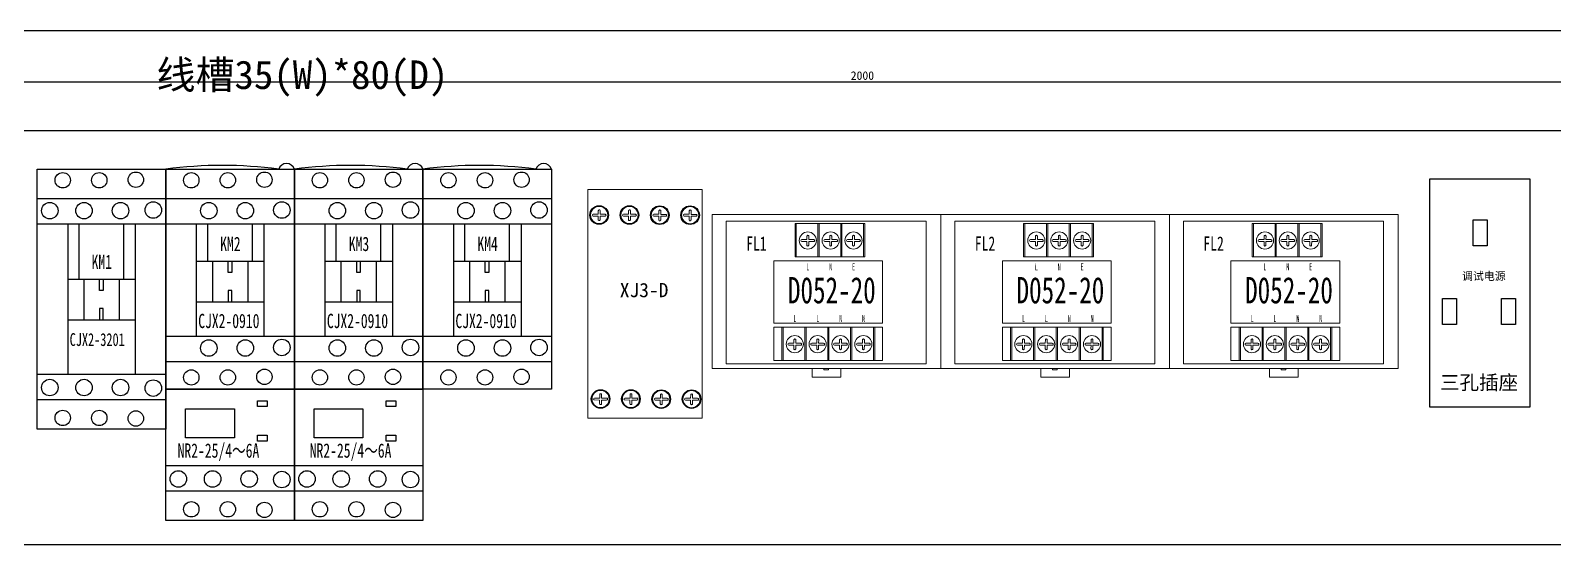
# Model space of a CAD drawing. Header units: millimetres. Extents: x -300 to 54435, y -106 to 60527.
# Drawn here: x 2653 to 3187, y 1572 to 1756 of the extents above; entities that cross this region are included whole.
import ezdxf

# ---------------------------------------------------------------- set-up
doc = ezdxf.new("R2010")
doc.units = ezdxf.units.MM
doc.layers.add('MISC', color=2, linetype='Continuous')
doc.layers.add('TEXT', color=2, linetype='Continuous')
doc.styles.add('ST', font='', dxfattribs={"width": 0.8, "height": 300})
doc.styles.get("Standard").update_dxf_attribs({"font": ''})
doc.styles.add('样式 0', font='')
doc.styles.get('ST').set_extended_font_data('SimSun')
doc.styles.get('Standard').set_extended_font_data('SimSun')
doc.styles.get('样式 0').set_extended_font_data('KaiTi_GB2312')
doc.dimstyles.new('ISO-25', dxfattribs={"dimtxt": 3, "dimasz": 2.5, "dimexe": 1.25, "dimexo": 0.625, "dimtad": 1, "dimtxsty": 'Standard', "dimcen": 2.5, "dimadec": 0, "dimazin": 0, "dimtfac": 1, "dimtmove": 0, "dimatfit": 3, "dimfxl": 1, "dimarcsym": 0})

# ---------------------------------------------------------------- blocks, each defined once
blk = doc.blocks.new('三孔插座')
for points in [[(864.36, 854.56), (899.36, 854.56), (899.36, 774.56), (864.36, 774.56)], [(879.53, 840.14), (884.37, 840.14), (884.37, 831), (879.53, 831)], [(868.77, 812.63), (873.61, 812.63), (873.61, 803.48), (868.77, 803.48)], [(889.43, 812.63), (894.27, 812.63), (894.27, 803.48), (889.43, 803.48)]]:
    blk.add_lwpolyline(points, close=True)
at = {"insert": (867.92, 785.7), "char_height": 5, "width": 35, "attachment_point": 1}
blk.add_mtext('{\\fSimSun|b0|i0|c134|p2;三孔插座}', dxfattribs=at)
blk = doc.blocks.new('*D83')
at = {"color": 0, "lineweight": -2, "transparency": 16777216}
for p, q in [((2011.13, 1738.94), (2011.13, 1736.81)), ((3877.74, 1738.94), (3877.74, 1736.81)), ((2013.63, 1738.06), (3875.24, 1738.06))]:
    blk.add_line(p, q, dxfattribs=at)
at = {"color": 0, "transparency": 16777216}
for points in [[(2013.63, 1738.48), (2013.63, 1737.64), (2011.13, 1738.06)], [(3875.24, 1738.48), (3875.24, 1737.64), (3877.74, 1738.06)]]:
    blk.add_solid(points, dxfattribs=at)
at = {"layer": 'Defpoints', "color": 0, "transparency": 16777216}
for p in [(2011.13, 1739.57), (3877.74, 1739.57), (3877.74, 1738.06)]:
    blk.add_point(p, dxfattribs=at)
at = {"color": 0, "transparency": 16777216, "insert": (2944.43, 1740.19), "char_height": 3, "attachment_point": 5}
blk.add_mtext('2000', dxfattribs=at)

msp = doc.modelspace()

# ---------------------------------------------------------------- linework, layer by layer
for p, q in [((2046.126, 1721.019), (3146.743, 1721.019)), ((3146.743, 1721.019), (3326.544, 1721.019)), ((2655.625, 1697.133), (2700.625, 1697.133)), ((2700.625, 1697.133), (2745.625, 1697.133)), ((2745.625, 1697.133), (2790.625, 1697.133)), ((2790.625, 1697.133), (2835.625, 1697.133)), ((2655.625, 1688.261), (2700.625, 1688.261)), ((2666.297, 1688.261), (2666.297, 1635.631)), ((2670.311, 1668.912), (2670.311, 1688.261)), ((2685.939, 1668.912), (2685.939, 1688.261)), ((2689.954, 1688.261), (2689.954, 1635.631)), ((2700.625, 1688.261), (2745.625, 1688.261)), ((2711.297, 1688.261), (2711.297, 1649.015)), ((2715.311, 1675.188), (2715.311, 1688.261)), ((2730.939, 1675.188), (2730.939, 1688.261)), ((2734.954, 1688.261), (2734.954, 1649.015)), ((2745.625, 1688.261), (2790.625, 1688.261)), ((2756.297, 1688.261), (2756.297, 1649.015)), ((2760.311, 1675.188), (2760.311, 1688.261)), ((2775.939, 1675.188), (2775.939, 1688.261)), ((2779.954, 1688.261), (2779.954, 1649.015)), ((2790.625, 1688.261), (2835.625, 1688.261)), ((2801.297, 1688.261), (2801.297, 1649.015)), ((2805.311, 1675.188), (2805.311, 1688.261)), ((2820.939, 1675.188), (2820.939, 1688.261)), ((2824.954, 1688.261), (2824.954, 1649.015)), ((2711.297, 1675.188), (2734.954, 1675.188)), ((2716.943, 1675.188), (2716.943, 1660.952)), ((2722.436, 1671.237), (2722.436, 1675.188)), ((2723.716, 1675.188), (2723.716, 1671.237)), ((2729.308, 1675.188), (2729.308, 1660.952)), ((2756.297, 1675.188), (2779.954, 1675.188)), ((2761.943, 1675.188), (2761.943, 1660.952)), ((2767.436, 1671.237), (2767.436, 1675.188)), ((2768.716, 1675.188), (2768.716, 1671.237)), ((2774.308, 1675.188), (2774.308, 1660.952)), ((2801.297, 1675.188), (2824.954, 1675.188)), ((2806.943, 1675.188), (2806.943, 1660.952)), ((2812.436, 1671.237), (2812.436, 1675.188)), ((2813.716, 1675.188), (2813.716, 1671.237)), ((2819.308, 1675.188), (2819.308, 1660.952)), ((2723.716, 1671.237), (2722.436, 1671.237)), ((2768.716, 1671.237), (2767.436, 1671.237)), ((2813.716, 1671.237), (2812.436, 1671.237)), ((2666.297, 1668.912), (2689.954, 1668.912)), ((2671.943, 1668.912), (2671.943, 1654.676)), ((2677.436, 1664.961), (2677.436, 1668.912)), ((2678.716, 1664.961), (2677.436, 1664.961)), ((2678.716, 1668.912), (2678.716, 1664.961)), ((2684.308, 1668.912), (2684.308, 1654.676)), ((2723.716, 1664.903), (2722.436, 1664.903)), ((2722.436, 1664.903), (2722.436, 1660.952)), ((2723.716, 1660.952), (2723.716, 1664.903)), ((2768.716, 1664.903), (2767.436, 1664.903)), ((2767.436, 1664.903), (2767.436, 1660.952)), ((2768.716, 1660.952), (2768.716, 1664.903)), ((2813.716, 1664.903), (2812.436, 1664.903)), ((2812.436, 1664.903), (2812.436, 1660.952)), ((2813.716, 1660.952), (2813.716, 1664.903)), ((2711.297, 1660.952), (2734.954, 1660.952)), ((2756.297, 1660.952), (2779.954, 1660.952)), ((2801.297, 1660.952), (2824.954, 1660.952)), ((2666.297, 1654.676), (2689.954, 1654.676)), ((2678.716, 1658.627), (2677.436, 1658.627)), ((2677.436, 1658.627), (2677.436, 1654.676)), ((2678.716, 1654.676), (2678.716, 1658.627)), ((2700.625, 1649.015), (2745.625, 1649.015)), ((2745.625, 1649.015), (2790.625, 1649.015)), ((2790.625, 1649.015), (2835.625, 1649.015)), ((2700.625, 1640.144), (2745.625, 1640.144)), ((2745.625, 1640.144), (2790.625, 1640.144)), ((2790.625, 1640.144), (2835.625, 1640.144)), ((2655.625, 1635.631), (2700.625, 1635.631)), ((2655.625, 1626.759), (2700.625, 1626.759)), ((2700.625, 1603.631), (2745.625, 1603.631)), ((2745.625, 1603.631), (2790.625, 1603.631)), ((2700.625, 1594.759), (2745.625, 1594.759)), ((2745.625, 1594.759), (2790.625, 1594.759)), ((2046.126, 1576.019), (3146.743, 1576.019)), ((3146.743, 1576.019), (3326.544, 1576.019))]:
    msp.add_line(p, q)
at = {"lineweight": 0}
for p, q in [((2891.886, 1637.597), (2931.886, 1637.597)), ((2936.886, 1637.597), (2926.886, 1637.597)), ((2931.886, 1637.597), (2936.886, 1637.597)), ((2971.886, 1637.597), (3011.886, 1637.597)), ((3016.886, 1637.597), (3006.886, 1637.597)), ((3011.886, 1637.597), (3016.886, 1637.597)), ((3051.886, 1637.597), (3091.886, 1637.597)), ((3096.886, 1637.597), (3086.886, 1637.597)), ((3091.886, 1637.597), (3096.886, 1637.597))]:
    msp.add_line(p, q, dxfattribs=at)
msp.add_lwpolyline([(3146.743, 1296.019), (2011.126, 1296.019), (2011.126, 1756.019), (3347.927, 1756.019)])
for points in [[(2655.625, 1707.446), (2700.625, 1707.446), (2700.625, 1616.446), (2655.625, 1616.446)], [(2700.625, 1707.446), (2745.625, 1707.446), (2745.625, 1630.446), (2700.625, 1630.446)], [(2745.625, 1707.446), (2790.625, 1707.446), (2790.625, 1630.446), (2745.625, 1630.446)], [(2790.625, 1707.446), (2835.625, 1707.446), (2835.625, 1630.446), (2790.625, 1630.446)], [(2700.625, 1630.446), (2745.625, 1630.446), (2745.625, 1584.446), (2700.625, 1584.446)], [(2745.625, 1630.446), (2790.625, 1630.446), (2790.625, 1584.446), (2745.625, 1584.446)], [(2707.553, 1623.466), (2724.638, 1623.466), (2724.638, 1613.354), (2707.553, 1613.354)], [(2732.785, 1626.354), (2736.118, 1626.354), (2736.118, 1624.291), (2732.785, 1624.291)], [(2752.553, 1623.466), (2769.638, 1623.466), (2769.638, 1613.354), (2752.553, 1613.354)], [(2777.785, 1626.354), (2781.118, 1626.354), (2781.118, 1624.291), (2777.785, 1624.291)], [(2732.785, 1614.292), (2736.118, 1614.292), (2736.118, 1612.229), (2732.785, 1612.229)], [(2777.785, 1614.292), (2781.118, 1614.292), (2781.118, 1612.229), (2777.785, 1612.229)]]:
    msp.add_lwpolyline(points, close=True)
for points in [[(2848.341, 1700.28), (2888.341, 1700.28), (2888.341, 1620.28), (2848.341, 1620.28)], [(2891.886, 1691.597), (2971.886, 1691.597), (2971.886, 1637.597), (2891.886, 1637.597)], [(2971.886, 1691.597), (3051.886, 1691.597), (3051.886, 1637.597), (2971.886, 1637.597)], [(3051.886, 1691.597), (3131.886, 1691.597), (3131.886, 1637.597), (3051.886, 1637.597)], [(2896.782, 1689.212), (2966.748, 1689.212), (2966.748, 1639.243), (2896.782, 1639.243)], [(2920.841, 1676.768), (2945.279, 1676.768), (2945.279, 1688.44), (2920.841, 1688.44)], [(2920.841, 1688.44), (2921.279, 1688.44), (2921.279, 1676.768), (2920.841, 1676.768)], [(2928.841, 1688.44), (2929.279, 1688.44), (2929.279, 1676.768), (2928.841, 1676.768)], [(2936.841, 1688.44), (2937.279, 1688.44), (2937.279, 1676.768), (2936.841, 1676.768)], [(2944.841, 1688.44), (2945.279, 1688.44), (2945.279, 1676.768), (2944.841, 1676.768)], [(2976.782, 1689.212), (3046.748, 1689.212), (3046.748, 1639.243), (2976.782, 1639.243)], [(3000.841, 1676.768), (3025.279, 1676.768), (3025.279, 1688.44), (3000.841, 1688.44)], [(3000.841, 1688.44), (3001.279, 1688.44), (3001.279, 1676.768), (3000.841, 1676.768)], [(3008.841, 1688.44), (3009.279, 1688.44), (3009.279, 1676.768), (3008.841, 1676.768)], [(3016.841, 1688.44), (3017.279, 1688.44), (3017.279, 1676.768), (3016.841, 1676.768)], [(3024.841, 1688.44), (3025.279, 1688.44), (3025.279, 1676.768), (3024.841, 1676.768)], [(3056.782, 1689.212), (3126.748, 1689.212), (3126.748, 1639.243), (3056.782, 1639.243)], [(3080.841, 1676.768), (3105.279, 1676.768), (3105.279, 1688.44), (3080.841, 1688.44)], [(3080.841, 1688.44), (3081.279, 1688.44), (3081.279, 1676.768), (3080.841, 1676.768)], [(3088.841, 1688.44), (3089.279, 1688.44), (3089.279, 1676.768), (3088.841, 1676.768)], [(3096.841, 1688.44), (3097.279, 1688.44), (3097.279, 1676.768), (3096.841, 1676.768)], [(3104.841, 1688.44), (3105.279, 1688.44), (3105.279, 1676.768), (3104.841, 1676.768)], [(2951.51, 1653.549), (2913.4, 1653.549), (2913.4, 1675.305), (2951.51, 1675.305)], [(3031.51, 1653.549), (2993.4, 1653.549), (2993.4, 1675.305), (3031.51, 1675.305)], [(3111.51, 1653.549), (3073.4, 1653.549), (3073.4, 1675.305), (3111.51, 1675.305)], [(2913.4, 1652.138), (2951.51, 1652.138), (2951.51, 1640.466), (2913.4, 1640.466)], [(2916.284, 1652.138), (2916.722, 1652.138), (2916.722, 1640.466), (2916.284, 1640.466)], [(2924.284, 1652.138), (2924.722, 1652.138), (2924.722, 1640.466), (2924.284, 1640.466)], [(2932.284, 1652.138), (2932.722, 1652.138), (2932.722, 1640.466), (2932.284, 1640.466)], [(2940.284, 1652.138), (2940.722, 1652.138), (2940.722, 1640.466), (2940.284, 1640.466)], [(2948.284, 1652.138), (2948.722, 1652.138), (2948.722, 1640.466), (2948.284, 1640.466)], [(2993.4, 1652.138), (3031.51, 1652.138), (3031.51, 1640.466), (2993.4, 1640.466)], [(2996.284, 1652.138), (2996.722, 1652.138), (2996.722, 1640.466), (2996.284, 1640.466)], [(3004.284, 1652.138), (3004.722, 1652.138), (3004.722, 1640.466), (3004.284, 1640.466)], [(3012.284, 1652.138), (3012.722, 1652.138), (3012.722, 1640.466), (3012.284, 1640.466)], [(3020.284, 1652.138), (3020.722, 1652.138), (3020.722, 1640.466), (3020.284, 1640.466)], [(3028.284, 1652.138), (3028.722, 1652.138), (3028.722, 1640.466), (3028.284, 1640.466)], [(3073.4, 1652.138), (3111.51, 1652.138), (3111.51, 1640.466), (3073.4, 1640.466)], [(3076.284, 1652.138), (3076.722, 1652.138), (3076.722, 1640.466), (3076.284, 1640.466)], [(3084.284, 1652.138), (3084.722, 1652.138), (3084.722, 1640.466), (3084.284, 1640.466)], [(3092.284, 1652.138), (3092.722, 1652.138), (3092.722, 1640.466), (3092.284, 1640.466)], [(3100.284, 1652.138), (3100.722, 1652.138), (3100.722, 1640.466), (3100.284, 1640.466)], [(3108.284, 1652.138), (3108.722, 1652.138), (3108.722, 1640.466), (3108.284, 1640.466)], [(2926.886, 1637.597), (2936.886, 1637.597), (2936.886, 1634.597), (2926.886, 1634.597)], [(2930.973, 1637.597), (2932.588, 1637.597), (2932.588, 1637.163), (2930.973, 1637.163)], [(2931.886, 1637.597), (2933.596, 1637.597), (2933.596, 1637.597), (2931.886, 1637.597)], [(3006.886, 1637.597), (3016.886, 1637.597), (3016.886, 1634.597), (3006.886, 1634.597)], [(3010.973, 1637.597), (3012.588, 1637.597), (3012.588, 1637.163), (3010.973, 1637.163)], [(3011.886, 1637.597), (3013.596, 1637.597), (3013.596, 1637.597), (3011.886, 1637.597)], [(3086.886, 1637.597), (3096.886, 1637.597), (3096.886, 1634.597), (3086.886, 1634.597)], [(3090.973, 1637.597), (3092.588, 1637.597), (3092.588, 1637.163), (3090.973, 1637.163)], [(3091.886, 1637.597), (3093.596, 1637.597), (3093.596, 1637.597), (3091.886, 1637.597)]]:
    msp.add_lwpolyline(points, close=True, dxfattribs=at)
for points in [[(2850.205, 1691.029), (2851.974, 1691.016)], [(2851.979, 1691.685), (2850.21, 1691.697)], [(2851.974, 1691.016), (2851.964, 1689.753)], [(2851.992, 1692.871), (2851.988, 1692.871), (2851.979, 1691.685)], [(2852.632, 1689.748), (2852.636, 1689.748), (2852.645, 1691.011)], [(2852.645, 1691.011), (2854.386, 1690.998), (2854.386, 1691.002)], [(2852.65, 1691.681), (2852.659, 1692.865)], [(2854.391, 1691.669), (2852.65, 1691.681)], [(2860.82, 1691.029), (2862.588, 1691.016)], [(2862.593, 1691.685), (2860.825, 1691.697)], [(2862.588, 1691.016), (2862.578, 1689.753)], [(2862.606, 1692.871), (2862.602, 1692.871), (2862.593, 1691.685)], [(2863.246, 1689.748), (2863.25, 1689.748), (2863.26, 1691.011)], [(2863.26, 1691.011), (2865, 1690.998), (2865, 1691.002)], [(2863.265, 1691.681), (2863.274, 1692.865)], [(2865.005, 1691.669), (2863.265, 1691.681)], [(2871.433, 1690.979), (2873.202, 1690.965)], [(2873.207, 1691.635), (2871.439, 1691.646)], [(2873.202, 1690.965), (2873.192, 1689.702)], [(2873.22, 1692.82), (2873.216, 1692.82), (2873.207, 1691.635)], [(2873.86, 1689.697), (2873.864, 1689.697), (2873.874, 1690.96)], [(2873.874, 1690.96), (2875.614, 1690.947), (2875.614, 1690.951)], [(2873.879, 1691.63), (2873.888, 1692.815)], [(2875.619, 1691.618), (2873.879, 1691.63)], [(2882.048, 1690.979), (2883.816, 1690.965)], [(2883.821, 1691.635), (2882.053, 1691.646)], [(2883.816, 1690.965), (2883.807, 1689.702)], [(2883.834, 1692.82), (2883.83, 1692.82), (2883.821, 1691.635)], [(2884.474, 1689.697), (2884.478, 1689.697), (2884.488, 1690.96)], [(2884.488, 1690.96), (2886.228, 1690.947), (2886.229, 1690.951)], [(2884.493, 1691.63), (2884.502, 1692.815)], [(2886.234, 1691.618), (2884.493, 1691.63)], [(2923.227, 1682.124), (2924.995, 1682.111)], [(2925, 1682.78), (2923.232, 1682.792)], [(2924.995, 1682.111), (2924.985, 1680.848)], [(2925.013, 1683.965), (2925.009, 1683.965), (2925, 1682.78)], [(2925.653, 1680.843), (2925.657, 1680.843), (2925.667, 1682.105)], [(2925.667, 1682.105), (2927.407, 1682.092), (2927.407, 1682.096)], [(2925.672, 1682.775), (2925.681, 1683.96)], [(2927.412, 1682.764), (2925.672, 1682.775)], [(2931.227, 1682.124), (2932.995, 1682.111)], [(2933, 1682.78), (2931.232, 1682.792)], [(2932.995, 1682.111), (2932.985, 1680.848)], [(2933.013, 1683.965), (2933.009, 1683.965), (2933, 1682.78)], [(2933.653, 1680.843), (2933.657, 1680.843), (2933.667, 1682.105)], [(2933.667, 1682.105), (2935.407, 1682.092), (2935.407, 1682.096)], [(2933.672, 1682.775), (2933.681, 1683.96)], [(2935.412, 1682.764), (2933.672, 1682.775)], [(2939.227, 1682.124), (2940.995, 1682.111)], [(2941, 1682.78), (2939.232, 1682.792)], [(2940.995, 1682.111), (2940.985, 1680.848)], [(2941.013, 1683.965), (2941.009, 1683.965), (2941, 1682.78)], [(2941.653, 1680.843), (2941.657, 1680.843), (2941.667, 1682.105)], [(2941.667, 1682.105), (2943.407, 1682.092), (2943.407, 1682.096)], [(2941.672, 1682.775), (2941.681, 1683.96)], [(2943.412, 1682.764), (2941.672, 1682.775)], [(3003.227, 1682.124), (3004.995, 1682.111)], [(3005, 1682.78), (3003.232, 1682.792)], [(3004.995, 1682.111), (3004.985, 1680.848)], [(3005.013, 1683.965), (3005.009, 1683.965), (3005, 1682.78)], [(3005.653, 1680.843), (3005.657, 1680.843), (3005.667, 1682.105)], [(3005.667, 1682.105), (3007.407, 1682.092), (3007.407, 1682.096)], [(3005.672, 1682.775), (3005.681, 1683.96)], [(3007.412, 1682.764), (3005.672, 1682.775)], [(3011.227, 1682.124), (3012.995, 1682.111)], [(3013, 1682.78), (3011.232, 1682.792)], [(3012.995, 1682.111), (3012.985, 1680.848)], [(3013.013, 1683.965), (3013.009, 1683.965), (3013, 1682.78)], [(3013.653, 1680.843), (3013.657, 1680.843), (3013.667, 1682.105)], [(3013.667, 1682.105), (3015.407, 1682.092), (3015.407, 1682.096)], [(3013.672, 1682.775), (3013.681, 1683.96)], [(3015.412, 1682.764), (3013.672, 1682.775)], [(3019.227, 1682.124), (3020.995, 1682.111)], [(3021, 1682.78), (3019.232, 1682.792)], [(3020.995, 1682.111), (3020.985, 1680.848)], [(3021.013, 1683.965), (3021.009, 1683.965), (3021, 1682.78)], [(3021.653, 1680.843), (3021.657, 1680.843), (3021.667, 1682.105)], [(3021.667, 1682.105), (3023.407, 1682.092), (3023.407, 1682.096)], [(3021.672, 1682.775), (3021.681, 1683.96)], [(3023.412, 1682.764), (3021.672, 1682.775)], [(3083.227, 1682.124), (3084.995, 1682.111)], [(3085, 1682.78), (3083.232, 1682.792)], [(3084.995, 1682.111), (3084.985, 1680.848)], [(3085.013, 1683.965), (3085.009, 1683.965), (3085, 1682.78)], [(3085.653, 1680.843), (3085.657, 1680.843), (3085.667, 1682.105)], [(3085.667, 1682.105), (3087.407, 1682.092), (3087.407, 1682.096)], [(3085.672, 1682.775), (3085.681, 1683.96)], [(3087.412, 1682.764), (3085.672, 1682.775)], [(3091.227, 1682.124), (3092.995, 1682.111)], [(3093, 1682.78), (3091.232, 1682.792)], [(3092.995, 1682.111), (3092.985, 1680.848)], [(3093.013, 1683.965), (3093.009, 1683.965), (3093, 1682.78)], [(3093.653, 1680.843), (3093.657, 1680.843), (3093.667, 1682.105)], [(3093.667, 1682.105), (3095.407, 1682.092), (3095.407, 1682.096)], [(3093.672, 1682.775), (3093.681, 1683.96)], [(3095.412, 1682.764), (3093.672, 1682.775)], [(3099.227, 1682.124), (3100.995, 1682.111)], [(3101, 1682.78), (3099.232, 1682.792)], [(3100.995, 1682.111), (3100.985, 1680.848)], [(3101.013, 1683.965), (3101.009, 1683.965), (3101, 1682.78)], [(3101.653, 1680.843), (3101.657, 1680.843), (3101.667, 1682.105)], [(3101.667, 1682.105), (3103.407, 1682.092), (3103.407, 1682.096)], [(3101.672, 1682.775), (3101.681, 1683.96)], [(3103.412, 1682.764), (3101.672, 1682.775)], [(2918.669, 1645.822), (2920.437, 1645.808)], [(2920.442, 1646.478), (2918.674, 1646.49)], [(2920.437, 1645.808), (2920.428, 1644.546)], [(2920.455, 1647.663), (2920.451, 1647.663), (2920.442, 1646.478)], [(2921.095, 1644.54), (2921.099, 1644.54), (2921.109, 1645.803)], [(2921.109, 1645.803), (2922.85, 1645.79), (2922.85, 1645.794)], [(2921.114, 1646.473), (2921.123, 1647.658)], [(2922.855, 1646.462), (2921.114, 1646.473)], [(2926.669, 1645.822), (2928.437, 1645.808)], [(2928.442, 1646.478), (2926.674, 1646.49)], [(2928.437, 1645.808), (2928.428, 1644.546)], [(2928.455, 1647.663), (2928.451, 1647.663), (2928.442, 1646.478)], [(2929.095, 1644.54), (2929.099, 1644.54), (2929.109, 1645.803)], [(2929.109, 1645.803), (2930.85, 1645.79), (2930.85, 1645.794)], [(2929.114, 1646.473), (2929.123, 1647.658)], [(2930.855, 1646.462), (2929.114, 1646.473)], [(2934.669, 1645.822), (2936.437, 1645.808)], [(2936.442, 1646.478), (2934.674, 1646.49)], [(2936.437, 1645.808), (2936.428, 1644.546)], [(2936.455, 1647.663), (2936.451, 1647.663), (2936.442, 1646.478)], [(2937.095, 1644.54), (2937.099, 1644.54), (2937.109, 1645.803)], [(2937.109, 1645.803), (2938.85, 1645.79), (2938.85, 1645.794)], [(2937.114, 1646.473), (2937.123, 1647.658)], [(2938.855, 1646.462), (2937.114, 1646.473)], [(2942.669, 1645.822), (2944.437, 1645.808)], [(2944.442, 1646.478), (2942.674, 1646.49)], [(2944.437, 1645.808), (2944.428, 1644.546)], [(2944.455, 1647.663), (2944.451, 1647.663), (2944.442, 1646.478)], [(2945.095, 1644.54), (2945.099, 1644.54), (2945.109, 1645.803)], [(2945.109, 1645.803), (2946.85, 1645.79), (2946.85, 1645.794)], [(2945.114, 1646.473), (2945.123, 1647.658)], [(2946.855, 1646.462), (2945.114, 1646.473)], [(2998.669, 1645.822), (3000.437, 1645.808)], [(3000.442, 1646.478), (2998.674, 1646.49)], [(3000.437, 1645.808), (3000.428, 1644.546)], [(3000.455, 1647.663), (3000.451, 1647.663), (3000.442, 1646.478)], [(3001.095, 1644.54), (3001.099, 1644.54), (3001.109, 1645.803)], [(3001.109, 1645.803), (3002.85, 1645.79), (3002.85, 1645.794)], [(3001.114, 1646.473), (3001.123, 1647.658)], [(3002.855, 1646.462), (3001.114, 1646.473)], [(3006.669, 1645.822), (3008.437, 1645.808)], [(3008.442, 1646.478), (3006.674, 1646.49)], [(3008.437, 1645.808), (3008.428, 1644.546)], [(3008.455, 1647.663), (3008.451, 1647.663), (3008.442, 1646.478)], [(3009.095, 1644.54), (3009.099, 1644.54), (3009.109, 1645.803)], [(3009.109, 1645.803), (3010.85, 1645.79), (3010.85, 1645.794)], [(3009.114, 1646.473), (3009.123, 1647.658)], [(3010.855, 1646.462), (3009.114, 1646.473)], [(3014.669, 1645.822), (3016.437, 1645.808)], [(3016.442, 1646.478), (3014.674, 1646.49)], [(3016.437, 1645.808), (3016.428, 1644.546)], [(3016.455, 1647.663), (3016.451, 1647.663), (3016.442, 1646.478)], [(3017.095, 1644.54), (3017.099, 1644.54), (3017.109, 1645.803)], [(3017.109, 1645.803), (3018.85, 1645.79), (3018.85, 1645.794)], [(3017.114, 1646.473), (3017.123, 1647.658)], [(3018.855, 1646.462), (3017.114, 1646.473)], [(3022.669, 1645.822), (3024.437, 1645.808)], [(3024.442, 1646.478), (3022.674, 1646.49)], [(3024.437, 1645.808), (3024.428, 1644.546)], [(3024.455, 1647.663), (3024.451, 1647.663), (3024.442, 1646.478)], [(3025.095, 1644.54), (3025.099, 1644.54), (3025.109, 1645.803)], [(3025.109, 1645.803), (3026.85, 1645.79), (3026.85, 1645.794)], [(3025.114, 1646.473), (3025.123, 1647.658)], [(3026.855, 1646.462), (3025.114, 1646.473)], [(3078.669, 1645.822), (3080.437, 1645.808)], [(3080.442, 1646.478), (3078.674, 1646.49)], [(3080.437, 1645.808), (3080.428, 1644.546)], [(3080.455, 1647.663), (3080.451, 1647.663), (3080.442, 1646.478)], [(3081.095, 1644.54), (3081.099, 1644.54), (3081.109, 1645.803)], [(3081.109, 1645.803), (3082.85, 1645.79), (3082.85, 1645.794)], [(3081.114, 1646.473), (3081.123, 1647.658)], [(3082.855, 1646.462), (3081.114, 1646.473)], [(3086.669, 1645.822), (3088.437, 1645.808)], [(3088.442, 1646.478), (3086.674, 1646.49)], [(3088.437, 1645.808), (3088.428, 1644.546)], [(3088.455, 1647.663), (3088.451, 1647.663), (3088.442, 1646.478)], [(3089.095, 1644.54), (3089.099, 1644.54), (3089.109, 1645.803)], [(3089.109, 1645.803), (3090.85, 1645.79), (3090.85, 1645.794)], [(3089.114, 1646.473), (3089.123, 1647.658)], [(3090.855, 1646.462), (3089.114, 1646.473)], [(3094.669, 1645.822), (3096.437, 1645.808)], [(3096.442, 1646.478), (3094.674, 1646.49)], [(3096.437, 1645.808), (3096.428, 1644.546)], [(3096.455, 1647.663), (3096.451, 1647.663), (3096.442, 1646.478)], [(3097.095, 1644.54), (3097.099, 1644.54), (3097.109, 1645.803)], [(3097.109, 1645.803), (3098.85, 1645.79), (3098.85, 1645.794)], [(3097.114, 1646.473), (3097.123, 1647.658)], [(3098.855, 1646.462), (3097.114, 1646.473)], [(3102.669, 1645.822), (3104.437, 1645.808)], [(3104.442, 1646.478), (3102.674, 1646.49)], [(3104.437, 1645.808), (3104.428, 1644.546)], [(3104.455, 1647.663), (3104.451, 1647.663), (3104.442, 1646.478)], [(3105.095, 1644.54), (3105.099, 1644.54), (3105.109, 1645.803)], [(3105.109, 1645.803), (3106.85, 1645.79), (3106.85, 1645.794)], [(3105.114, 1646.473), (3105.123, 1647.658)], [(3106.855, 1646.462), (3105.114, 1646.473)], [(2852.482, 1627.278), (2850.714, 1627.29)], [(2852.495, 1628.463), (2852.491, 1628.464), (2852.482, 1627.278)], [(2853.154, 1627.274), (2853.163, 1628.458)], [(2854.894, 1627.262), (2853.154, 1627.274)], [(2863.096, 1627.278), (2861.328, 1627.29)], [(2863.109, 1628.463), (2863.106, 1628.464), (2863.096, 1627.278)], [(2863.768, 1627.274), (2863.777, 1628.458)], [(2865.509, 1627.262), (2863.768, 1627.274)], [(2873.71, 1627.228), (2871.942, 1627.239)], [(2873.723, 1628.413), (2873.719, 1628.413), (2873.71, 1627.228)], [(2874.382, 1627.223), (2874.391, 1628.408)], [(2876.123, 1627.211), (2874.382, 1627.223)], [(2884.325, 1627.228), (2882.556, 1627.239)], [(2884.338, 1628.413), (2884.334, 1628.413), (2884.325, 1627.228)], [(2884.996, 1627.223), (2885.005, 1628.408)], [(2886.737, 1627.211), (2884.996, 1627.223)], [(2850.708, 1626.622), (2852.477, 1626.609)], [(2852.477, 1626.609), (2852.467, 1625.346)], [(2853.135, 1625.341), (2853.139, 1625.341), (2853.149, 1626.604)], [(2853.149, 1626.604), (2854.889, 1626.59), (2854.889, 1626.594)], [(2861.323, 1626.622), (2863.091, 1626.609)], [(2863.091, 1626.609), (2863.082, 1625.346)], [(2863.749, 1625.341), (2863.753, 1625.341), (2863.763, 1626.604)], [(2863.763, 1626.604), (2865.504, 1626.59), (2865.504, 1626.594)], [(2871.937, 1626.572), (2873.705, 1626.558)], [(2873.705, 1626.558), (2873.696, 1625.295)], [(2874.363, 1625.29), (2874.367, 1625.29), (2874.377, 1626.553)], [(2874.377, 1626.553), (2876.117, 1626.54), (2876.117, 1626.544)], [(2882.551, 1626.572), (2884.32, 1626.558)], [(2884.32, 1626.558), (2884.31, 1625.295)], [(2884.978, 1625.29), (2884.982, 1625.29), (2884.991, 1626.553)], [(2884.991, 1626.553), (2886.732, 1626.54), (2886.732, 1626.544)]]:
    msp.add_lwpolyline(points, dxfattribs=at)
for centre, radius in [((2664.563, 1703.554), 2.69), ((2677.355, 1703.554), 2.69), ((2690.147, 1703.76), 2.69), ((2709.563, 1703.554), 2.69), ((2722.355, 1703.554), 2.69), ((2735.147, 1703.76), 2.69), ((2754.563, 1703.554), 2.69), ((2767.355, 1703.554), 2.69), ((2780.147, 1703.76), 2.69), ((2799.563, 1703.554), 2.69), ((2812.355, 1703.554), 2.69), ((2825.147, 1703.76), 2.69), ((2660.036, 1692.915), 2.888), ((2672.014, 1692.915), 2.888), ((2684.806, 1692.915), 2.888), ((2696.255, 1693.121), 2.888), ((2715.671, 1692.915), 2.888), ((2728.463, 1692.915), 2.888), ((2741.255, 1693.121), 2.888), ((2760.671, 1692.915), 2.888), ((2773.463, 1692.915), 2.888), ((2786.255, 1693.121), 2.888), ((2805.671, 1692.915), 2.888), ((2818.463, 1692.915), 2.888), ((2831.255, 1693.121), 2.888), ((2715.671, 1644.798), 2.888), ((2728.463, 1644.798), 2.888), ((2741.255, 1645.004), 2.888), ((2760.671, 1644.798), 2.888), ((2773.463, 1644.798), 2.888), ((2786.255, 1645.004), 2.888), ((2805.671, 1644.798), 2.888), ((2818.463, 1644.798), 2.888), ((2831.255, 1645.004), 2.888), ((2660.036, 1630.976), 2.888), ((2672.014, 1630.976), 2.888), ((2684.806, 1630.976), 2.888), ((2696.255, 1630.77), 2.888), ((2709.563, 1634.516), 2.69), ((2722.355, 1634.516), 2.69), ((2735.147, 1634.722), 2.69), ((2754.563, 1634.516), 2.69), ((2767.355, 1634.516), 2.69), ((2780.147, 1634.722), 2.69), ((2799.563, 1634.516), 2.69), ((2812.355, 1634.516), 2.69), ((2825.147, 1634.722), 2.69), ((2664.563, 1620.338), 2.69), ((2677.355, 1620.338), 2.69), ((2690.147, 1620.132), 2.69), ((2705.036, 1598.976), 2.888), ((2717.014, 1598.976), 2.888), ((2729.806, 1598.976), 2.888), ((2741.255, 1598.77), 2.888), ((2750.036, 1598.976), 2.888), ((2762.014, 1598.976), 2.888), ((2774.806, 1598.976), 2.888), ((2786.255, 1598.77), 2.888), ((2709.563, 1588.338), 2.69), ((2722.355, 1588.338), 2.69), ((2735.147, 1588.132), 2.69), ((2754.563, 1588.338), 2.69), ((2767.355, 1588.338), 2.69), ((2780.147, 1588.132), 2.69)]:
    msp.add_circle(centre, radius)
at = {"color": 0, "lineweight": -2}
for centre in [(2852.294, 1691.385), (2862.909, 1691.385), (2873.523, 1691.334), (2884.137, 1691.334), (2852.798, 1626.978), (2863.412, 1626.978), (2874.026, 1626.927), (2884.64, 1626.927)]:
    msp.add_circle(centre, 3.239, dxfattribs=at)
at = {"lineweight": 0}
for centre in [(2852.294, 1691.385), (2862.909, 1691.385), (2873.523, 1691.334), (2884.137, 1691.334), (2925.316, 1682.479), (2933.316, 1682.479), (2941.316, 1682.479), (3005.316, 1682.479), (3013.316, 1682.479), (3021.316, 1682.479), (3085.316, 1682.479), (3093.316, 1682.479), (3101.316, 1682.479), (2920.758, 1646.177), (2928.758, 1646.177), (2936.758, 1646.177), (2944.758, 1646.177), (3000.758, 1646.177), (3008.758, 1646.177), (3016.758, 1646.177), (3024.758, 1646.177), (3080.758, 1646.177), (3088.758, 1646.177), (3096.758, 1646.177), (3104.758, 1646.177), (2852.798, 1626.978), (2863.412, 1626.978), (2874.026, 1626.927), (2884.64, 1626.927)]:
    msp.add_circle(centre, 3, dxfattribs=at)
for centre, radius, start, end in [((2720.386, 1559.136), 149.62, 82.41051, 97.58949), ((2742.886, 1706.516), 2.892, 18.75188, 161.24812), ((2765.386, 1559.136), 149.62, 82.41051, 97.58949), ((2787.886, 1706.516), 2.892, 18.75188, 161.24812), ((2810.386, 1559.136), 149.62, 82.41051, 97.58949), ((2832.886, 1706.516), 2.892, 18.75188, 161.24812)]:
    msp.add_arc(centre, radius, start, end)
for centre, radius, start, end in [((2850.208, 1691.363), 0.334, 89.56238, 269.56238), ((2852.294, 1691.385), 1.5, 101.62647, 101.79811), ((2852.326, 1692.868), 0.334, 355.15261, 182.43139), ((2852.294, 1691.385), 1.5, 75.91869, 75.95753), ((2854.389, 1691.335), 0.334, 269.56238, 89.67132), ((2860.822, 1691.363), 0.334, 89.56238, 269.56238), ((2862.909, 1691.385), 1.5, 101.62647, 101.79811), ((2862.94, 1692.868), 0.334, 355.15261, 182.43139), ((2862.909, 1691.385), 1.5, 75.91869, 75.95753), ((2865.003, 1691.335), 0.334, 269.56238, 89.67132), ((2871.436, 1691.313), 0.334, 89.56238, 269.56238), ((2873.523, 1691.334), 1.5, 101.62647, 101.79811), ((2873.554, 1692.817), 0.334, 355.15261, 182.43139), ((2873.523, 1691.334), 1.5, 75.91869, 75.95753), ((2875.617, 1691.285), 0.334, 269.56238, 89.67132), ((2882.05, 1691.313), 0.334, 89.56238, 269.56238), ((2884.137, 1691.334), 1.5, 101.62647, 101.79811), ((2884.168, 1692.817), 0.334, 355.15261, 182.43139), ((2884.137, 1691.334), 1.5, 75.91869, 75.95753), ((2886.232, 1691.285), 0.334, 269.56238, 89.67132), ((2852.298, 1689.751), 0.334, 179.56238, 359.56238), ((2862.912, 1689.751), 0.334, 179.56238, 359.56238), ((2873.526, 1689.7), 0.334, 179.56238, 359.56238), ((2884.141, 1689.7), 0.334, 179.56238, 359.56238), ((2923.229, 1682.458), 0.334, 89.56238, 269.56238), ((2925.319, 1680.845), 0.334, 179.56238, 359.56238), ((2925.316, 1682.479), 1.5, 101.62647, 101.79811), ((2925.347, 1683.963), 0.334, 355.15261, 182.43139), ((2925.316, 1682.479), 1.5, 75.91869, 75.95753), ((2927.41, 1682.43), 0.334, 269.56238, 89.67132), ((2931.229, 1682.458), 0.334, 89.56238, 269.56238), ((2933.319, 1680.845), 0.334, 179.56238, 359.56238), ((2933.316, 1682.479), 1.5, 101.62647, 101.79811), ((2933.347, 1683.963), 0.334, 355.15261, 182.43139), ((2933.316, 1682.479), 1.5, 75.91869, 75.95753), ((2935.41, 1682.43), 0.334, 269.56238, 89.67132), ((2939.229, 1682.458), 0.334, 89.56238, 269.56238), ((2941.319, 1680.845), 0.334, 179.56238, 359.56238), ((2941.316, 1682.479), 1.5, 101.62647, 101.79811), ((2941.347, 1683.963), 0.334, 355.15261, 182.43139), ((2941.316, 1682.479), 1.5, 75.91869, 75.95753), ((2943.41, 1682.43), 0.334, 269.56238, 89.67132), ((3003.229, 1682.458), 0.334, 89.56238, 269.56238), ((3005.319, 1680.845), 0.334, 179.56238, 359.56238), ((3005.316, 1682.479), 1.5, 101.62647, 101.79811), ((3005.347, 1683.963), 0.334, 355.15261, 182.43139), ((3005.316, 1682.479), 1.5, 75.91869, 75.95753), ((3007.41, 1682.43), 0.334, 269.56238, 89.67132), ((3011.229, 1682.458), 0.334, 89.56238, 269.56238), ((3013.319, 1680.845), 0.334, 179.56238, 359.56238), ((3013.316, 1682.479), 1.5, 101.62647, 101.79811), ((3013.347, 1683.963), 0.334, 355.15261, 182.43139), ((3013.316, 1682.479), 1.5, 75.91869, 75.95753), ((3015.41, 1682.43), 0.334, 269.56238, 89.67132), ((3019.229, 1682.458), 0.334, 89.56238, 269.56238), ((3021.319, 1680.845), 0.334, 179.56238, 359.56238), ((3021.316, 1682.479), 1.5, 101.62647, 101.79811), ((3021.347, 1683.963), 0.334, 355.15261, 182.43139), ((3021.316, 1682.479), 1.5, 75.91869, 75.95753), ((3023.41, 1682.43), 0.334, 269.56238, 89.67132), ((3083.229, 1682.458), 0.334, 89.56238, 269.56238), ((3085.319, 1680.845), 0.334, 179.56238, 359.56238), ((3085.316, 1682.479), 1.5, 101.62647, 101.79811), ((3085.347, 1683.963), 0.334, 355.15261, 182.43139), ((3085.316, 1682.479), 1.5, 75.91869, 75.95753), ((3087.41, 1682.43), 0.334, 269.56238, 89.67132), ((3091.229, 1682.458), 0.334, 89.56238, 269.56238), ((3093.319, 1680.845), 0.334, 179.56238, 359.56238), ((3093.316, 1682.479), 1.5, 101.62647, 101.79811), ((3093.347, 1683.963), 0.334, 355.15261, 182.43139), ((3093.316, 1682.479), 1.5, 75.91869, 75.95753), ((3095.41, 1682.43), 0.334, 269.56238, 89.67132), ((3099.229, 1682.458), 0.334, 89.56238, 269.56238), ((3101.319, 1680.845), 0.334, 179.56238, 359.56238), ((3101.316, 1682.479), 1.5, 101.62647, 101.79811), ((3101.347, 1683.963), 0.334, 355.15261, 182.43139), ((3101.316, 1682.479), 1.5, 75.91869, 75.95753), ((3103.41, 1682.43), 0.334, 269.56238, 89.67132), ((2918.671, 1646.156), 0.334, 89.56238, 269.56238), ((2920.762, 1644.543), 0.334, 179.56238, 359.56238), ((2920.758, 1646.177), 1.5, 101.62647, 101.79811), ((2920.789, 1647.66), 0.334, 355.15261, 182.43139), ((2920.758, 1646.177), 1.5, 75.91869, 75.95753), ((2922.852, 1646.128), 0.334, 269.56238, 89.67132), ((2926.671, 1646.156), 0.334, 89.56238, 269.56238), ((2928.762, 1644.543), 0.334, 179.56238, 359.56238), ((2928.758, 1646.177), 1.5, 101.62647, 101.79811), ((2928.789, 1647.66), 0.334, 355.15261, 182.43139), ((2928.758, 1646.177), 1.5, 75.91869, 75.95753), ((2930.852, 1646.128), 0.334, 269.56238, 89.67132), ((2934.671, 1646.156), 0.334, 89.56238, 269.56238), ((2936.762, 1644.543), 0.334, 179.56238, 359.56238), ((2936.758, 1646.177), 1.5, 101.62647, 101.79811), ((2936.789, 1647.66), 0.334, 355.15261, 182.43139), ((2936.758, 1646.177), 1.5, 75.91869, 75.95753), ((2938.852, 1646.128), 0.334, 269.56238, 89.67132), ((2942.671, 1646.156), 0.334, 89.56238, 269.56238), ((2944.762, 1644.543), 0.334, 179.56238, 359.56238), ((2944.758, 1646.177), 1.5, 101.62647, 101.79811), ((2944.789, 1647.66), 0.334, 355.15261, 182.43139), ((2944.758, 1646.177), 1.5, 75.91869, 75.95753), ((2946.852, 1646.128), 0.334, 269.56238, 89.67132), ((2998.671, 1646.156), 0.334, 89.56238, 269.56238), ((3000.762, 1644.543), 0.334, 179.56238, 359.56238), ((3000.758, 1646.177), 1.5, 101.62647, 101.79811), ((3000.789, 1647.66), 0.334, 355.15261, 182.43139), ((3000.758, 1646.177), 1.5, 75.91869, 75.95753), ((3002.852, 1646.128), 0.334, 269.56238, 89.67132), ((3006.671, 1646.156), 0.334, 89.56238, 269.56238), ((3008.762, 1644.543), 0.334, 179.56238, 359.56238), ((3008.758, 1646.177), 1.5, 101.62647, 101.79811), ((3008.789, 1647.66), 0.334, 355.15261, 182.43139), ((3008.758, 1646.177), 1.5, 75.91869, 75.95753), ((3010.852, 1646.128), 0.334, 269.56238, 89.67132), ((3014.671, 1646.156), 0.334, 89.56238, 269.56238), ((3016.762, 1644.543), 0.334, 179.56238, 359.56238), ((3016.758, 1646.177), 1.5, 101.62647, 101.79811), ((3016.789, 1647.66), 0.334, 355.15261, 182.43139), ((3016.758, 1646.177), 1.5, 75.91869, 75.95753), ((3018.852, 1646.128), 0.334, 269.56238, 89.67132), ((3022.671, 1646.156), 0.334, 89.56238, 269.56238), ((3024.762, 1644.543), 0.334, 179.56238, 359.56238), ((3024.758, 1646.177), 1.5, 101.62647, 101.79811), ((3024.789, 1647.66), 0.334, 355.15261, 182.43139), ((3024.758, 1646.177), 1.5, 75.91869, 75.95753), ((3026.852, 1646.128), 0.334, 269.56238, 89.67132), ((3078.671, 1646.156), 0.334, 89.56238, 269.56238), ((3080.762, 1644.543), 0.334, 179.56238, 359.56238), ((3080.758, 1646.177), 1.5, 101.62647, 101.79811), ((3080.789, 1647.66), 0.334, 355.15261, 182.43139), ((3080.758, 1646.177), 1.5, 75.91869, 75.95753), ((3082.852, 1646.128), 0.334, 269.56238, 89.67132), ((3086.671, 1646.156), 0.334, 89.56238, 269.56238), ((3088.762, 1644.543), 0.334, 179.56238, 359.56238), ((3088.758, 1646.177), 1.5, 101.62647, 101.79811), ((3088.789, 1647.66), 0.334, 355.15261, 182.43139), ((3088.758, 1646.177), 1.5, 75.91869, 75.95753), ((3090.852, 1646.128), 0.334, 269.56238, 89.67132), ((3094.671, 1646.156), 0.334, 89.56238, 269.56238), ((3096.762, 1644.543), 0.334, 179.56238, 359.56238), ((3096.758, 1646.177), 1.5, 101.62647, 101.79811), ((3096.789, 1647.66), 0.334, 355.15261, 182.43139), ((3096.758, 1646.177), 1.5, 75.91869, 75.95753), ((3098.852, 1646.128), 0.334, 269.56238, 89.67132), ((3102.671, 1646.156), 0.334, 89.56238, 269.56238), ((3104.762, 1644.543), 0.334, 179.56238, 359.56238), ((3104.758, 1646.177), 1.5, 101.62647, 101.79811), ((3104.789, 1647.66), 0.334, 355.15261, 182.43139), ((3104.758, 1646.177), 1.5, 75.91869, 75.95753), ((3106.852, 1646.128), 0.334, 269.56238, 89.67132), ((2850.711, 1626.956), 0.334, 89.56238, 269.56238), ((2852.798, 1626.978), 1.5, 101.62647, 101.79811), ((2852.829, 1628.461), 0.334, 355.15261, 182.43139), ((2852.798, 1626.978), 1.5, 75.91869, 75.95753), ((2854.892, 1626.928), 0.334, 269.56238, 89.67132), ((2861.325, 1626.956), 0.334, 89.56238, 269.56238), ((2863.412, 1626.978), 1.5, 101.62647, 101.79811), ((2863.443, 1628.461), 0.334, 355.15261, 182.43139), ((2863.412, 1626.978), 1.5, 75.91869, 75.95753), ((2865.507, 1626.928), 0.334, 269.56238, 89.67132), ((2871.939, 1626.905), 0.334, 89.56238, 269.56238), ((2874.026, 1626.927), 1.5, 101.62647, 101.79811), ((2874.057, 1628.41), 0.334, 355.15261, 182.43139), ((2874.026, 1626.927), 1.5, 75.91869, 75.95753), ((2876.121, 1626.877), 0.334, 269.56238, 89.67132), ((2882.554, 1626.905), 0.334, 89.56238, 269.56238), ((2884.64, 1626.927), 1.5, 101.62647, 101.79811), ((2884.672, 1628.41), 0.334, 355.15261, 182.43139), ((2884.64, 1626.927), 1.5, 75.91869, 75.95753), ((2886.735, 1626.877), 0.334, 269.56238, 89.67132), ((2852.801, 1625.343), 0.334, 179.56238, 359.56238), ((2863.416, 1625.343), 0.334, 179.56238, 359.56238), ((2874.029, 1625.293), 0.334, 179.56238, 359.56238), ((2884.644, 1625.293), 0.334, 179.56238, 359.56238)]:
    msp.add_arc(centre, radius, start, end, dxfattribs=at)

# ---------------------------------------------------------------- block references
msp.add_blockref('三孔插座', (2278.679, 849.547))

# ---------------------------------------------------------------- texts
at = {"lineweight": 0, "attachment_point": 1}
for s, insert, char_height, width in [('线槽35(W)*80(D)', (2697.384, 1745.513), 10, 120.02374), ('{XJ3-D}', (2859.511, 1667.613), 5, 25.6048)]:
    msp.add_mtext(s, dxfattribs=dict(at, insert=insert, char_height=char_height, width=width))
at = {"layer": 'MISC', "color": 0, "insert": (3154.285, 1671.39), "char_height": 2.8, "width": 16.56425, "attachment_point": 1, "style": '样式 0'}
msp.add_mtext('调试电源', dxfattribs=at)
at = {"layer": 'TEXT', "color": 0, "style": 'ST', "width": 0.7}
for s, height, p in [('KM2', 5, (2719.679, 1678.781)), ('KM3', 5, (2764.679, 1678.781)), ('KM4', 5, (2809.679, 1678.781)), ('FL1', 5, (2903.771, 1678.898)), ('FL2', 5, (2983.771, 1678.898)), ('FL2', 5, (3063.771, 1678.898)), ('KM1', 5, (2674.679, 1672.505)), ('D052-20', 9.216, (2918.366, 1660.458)), ('D052-20', 9.216, (2998.366, 1660.458)), ('D052-20', 9.216, (3078.366, 1660.458)), ('CJX2-0910', 5, (2711.994, 1651.801)), ('CJX2-0910', 5, (2756.994, 1651.801)), ('CJX2-0910', 5, (2801.994, 1651.801)), ('CJX2-3201', 4.5, (2666.994, 1645.525)), ('NR2-25/4～6A', 5, (2704.775, 1606.416)), ('NR2-25/4～6A', 5, (2751.013, 1606.416))]:
    msp.add_text(s, height=height, dxfattribs=at).set_placement(p)
at = {"layer": 'TEXT', "color": 0, "style": 'ST', "oblique": 0.5, "width": 0.5}
for s, p in [('L', (2924.789, 1671.981)), ('N', (2932.789, 1671.981)), ('E', (2940.789, 1671.981)), ('L', (3004.789, 1671.981)), ('N', (3012.789, 1671.981)), ('E', (3020.789, 1671.981)), ('L', (3084.789, 1671.981)), ('N', (3092.789, 1671.981)), ('E', (3100.789, 1671.981)), ('L', (2920.299, 1653.873)), ('L', (2928.299, 1653.873)), ('N', (2936.299, 1653.873)), ('N', (2944.299, 1653.873)), ('L', (3000.299, 1653.873)), ('L', (3008.299, 1653.873)), ('N', (3016.299, 1653.873)), ('N', (3024.299, 1653.873)), ('L', (3080.299, 1653.873)), ('L', (3088.299, 1653.873)), ('N', (3096.299, 1653.873)), ('N', (3104.299, 1653.873))]:
    msp.add_text(s, height=2.5, dxfattribs=at).set_placement(p)

# ---------------------------------------------------------------- dimensions: what is measured, and where the dimension line sits
dim = msp.add_linear_dim(base=(3877.738, 1738.06), p1=(2011.126, 1739.566), p2=(3877.738, 1739.566), text='2000', dimstyle='ISO-25')
dim.commit()
dim.dimension.update_dxf_attribs({"geometry": '*D83', "text_midpoint": (2944.432, 1740.185)})

doc.saveas('drawing.dxf')
